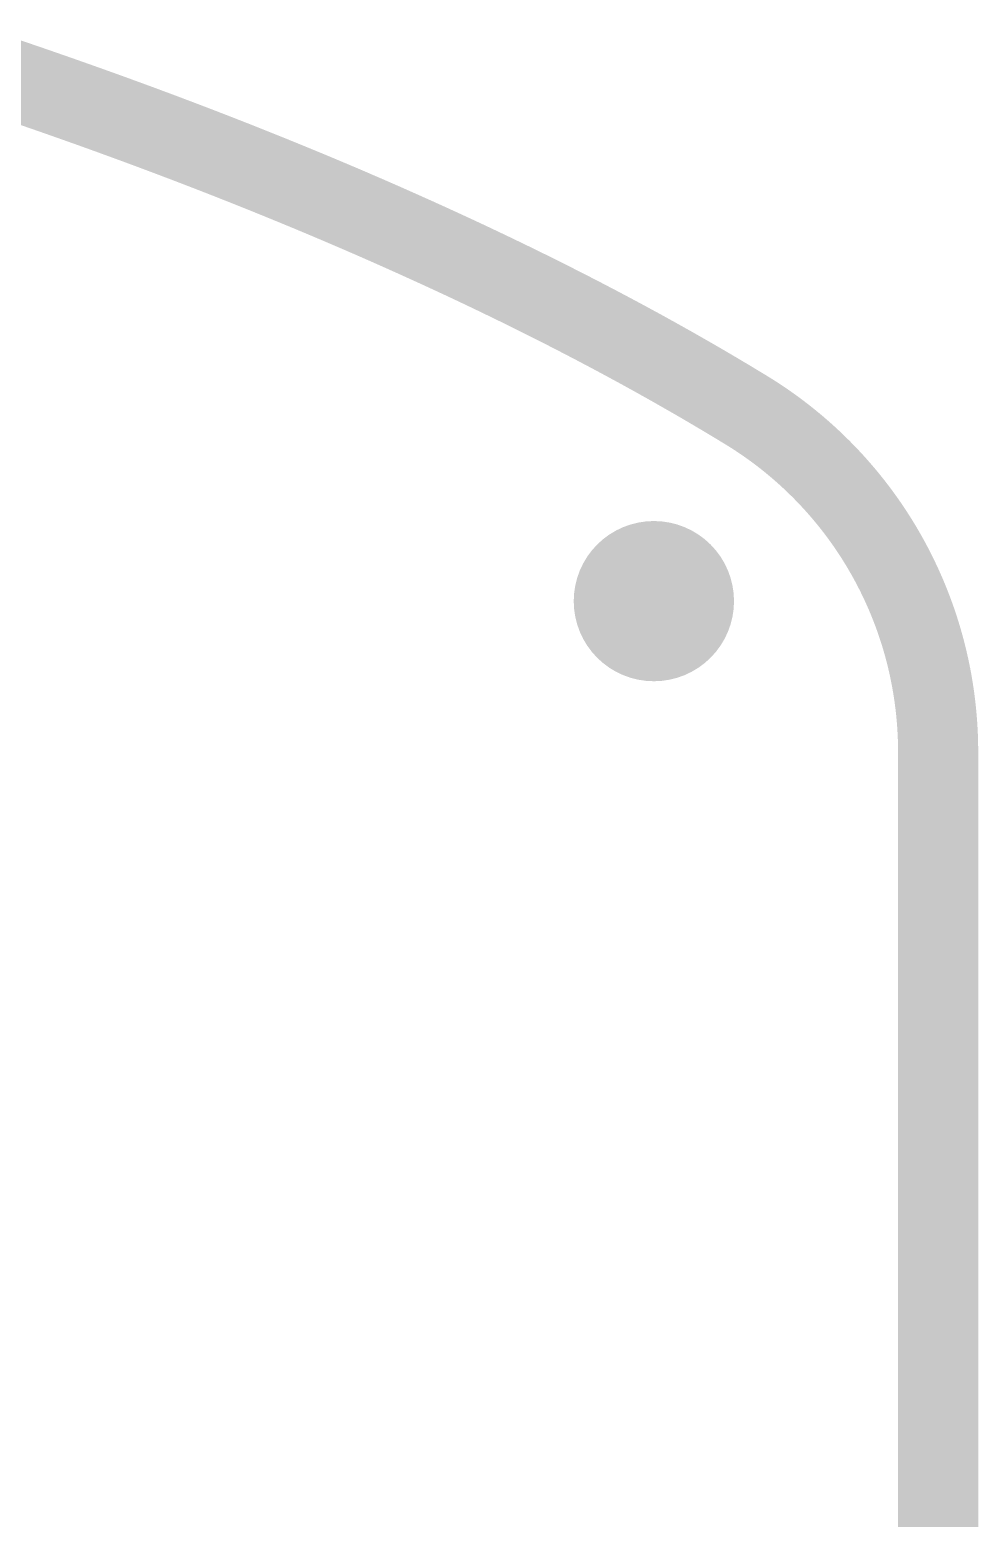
# Model space of a CAD drawing. Extents: x -0.1 to 60.3, y -0.2 to 22.2.
# Drawn here: x 55.59 to 60.32, y 12.12 to 19.55 of the extents above; entities that cross this region are included whole.
import ezdxf

# ---------------------------------------------------------------- set-up
doc = ezdxf.new("R2010")
doc.units = 0
doc.layers.add('18', color=82, linetype='CONTINUOUS')
doc.layers.add('20', color=7, linetype='CONTINUOUS')

# ---------------------------------------------------------------- blocks, each defined once
blk = doc.blocks.new('ROUNDV')
at = {"const_width": 0.5}
blk.add_lwpolyline([(0, -0.25, 1), (0, 0.25, 1), (0, -0.25)], format="xyb", dxfattribs=at)

msp = doc.modelspace()

# ---------------------------------------------------------------- linework, layer by layer
at = {"layer": '20', "const_width": 0.4}
for points in [[(55.3502, 19.3529), (55.4288, 19.3265)], [(55.4288, 19.3265), (55.5074, 19.2998)], [(55.5074, 19.2998), (55.5859, 19.2729)], [(55.5859, 19.2729), (55.6642, 19.2458)], [(55.6642, 19.2458), (55.7426, 19.2184)], [(55.7426, 19.2184), (55.8208, 19.1908)], [(55.8208, 19.1908), (55.8989, 19.163)], [(55.8989, 19.163), (55.977, 19.1349)], [(55.977, 19.1349), (56.0549, 19.1065)], [(56.0549, 19.1065), (56.1328, 19.0779)], [(56.1328, 19.0779), (56.2105, 19.049)], [(56.2105, 19.049), (56.2882, 19.0198)], [(56.2882, 19.0198), (56.3658, 18.9904)], [(56.3658, 18.9904), (56.4432, 18.9607)], [(56.4432, 18.9607), (56.5206, 18.9307)], [(56.5206, 18.9307), (56.5979, 18.9004)], [(56.5979, 18.9004), (56.675, 18.8698)], [(56.675, 18.8698), (56.7521, 18.839)], [(56.7521, 18.839), (56.829, 18.8078)], [(56.829, 18.8078), (56.9059, 18.7763)], [(56.9059, 18.7763), (56.9826, 18.7446)], [(56.9826, 18.7446), (57.0592, 18.7125)], [(57.0592, 18.7125), (57.1357, 18.6801)], [(57.1357, 18.6801), (57.2121, 18.6473)], [(57.2121, 18.6473), (57.2884, 18.6143)], [(57.2884, 18.6143), (57.3645, 18.5809)], [(57.3645, 18.5809), (57.4405, 18.5471)], [(57.4405, 18.5471), (57.5165, 18.513)], [(57.5165, 18.513), (57.5922, 18.4786)], [(57.5922, 18.4786), (57.6679, 18.4439)], [(57.6679, 18.4439), (57.7434, 18.4088)], [(57.7434, 18.4088), (57.8188, 18.3733)], [(57.8188, 18.3733), (57.8941, 18.3374)], [(57.8941, 18.3374), (57.9693, 18.3011)], [(57.9693, 18.3011), (58.0443, 18.2645)], [(58.0443, 18.2645), (58.1192, 18.2274)], [(58.1192, 18.2274), (58.1939, 18.1899)], [(58.1939, 18.1899), (58.2685, 18.152)], [(58.2685, 18.152), (58.3429, 18.1137)], [(58.3429, 18.1137), (58.4171, 18.0749)], [(58.4171, 18.0749), (58.4912, 18.0357)], [(58.4912, 18.0357), (58.5651, 17.996)], [(58.5651, 17.996), (58.6388, 17.9559)], [(58.6388, 17.9559), (58.7124, 17.9152)], [(58.7124, 17.9152), (58.7857, 17.8741)], [(58.7857, 17.8741), (58.8588, 17.8325)], [(58.8588, 17.8325), (58.9318, 17.7904)], [(58.9318, 17.7904), (59.0045, 17.7477)], [(59.0045, 17.7477), (59.0768, 17.7047)], [(59.0768, 17.7047), (59.1488, 17.6611)], [(59.1488, 17.6611), (59.1665, 17.6503)], [(59.1665, 17.6503), (59.1726, 17.6466)], [(59.1726, 17.6466), (59.1787, 17.6428)], [(59.1787, 17.6428), (59.1848, 17.6389)], [(59.1848, 17.6389), (59.1909, 17.6351)], [(59.1909, 17.6351), (59.197, 17.6312)], [(59.197, 17.6312), (59.203, 17.6273)], [(59.203, 17.6273), (59.2091, 17.6234)], [(59.2091, 17.6234), (59.2152, 17.6194)], [(59.2152, 17.6194), (59.2212, 17.6155)], [(59.2212, 17.6155), (59.2272, 17.6115)], [(59.2272, 17.6115), (59.2333, 17.6074)], [(59.2333, 17.6074), (59.2393, 17.6034)], [(59.2393, 17.6034), (59.2453, 17.5993)], [(59.2453, 17.5993), (59.2513, 17.5952)], [(59.2513, 17.5952), (59.2572, 17.5911)], [(59.2572, 17.5911), (59.2632, 17.5869)], [(59.2632, 17.5869), (59.2692, 17.5827)], [(59.2692, 17.5827), (59.2751, 17.5785)], [(59.2751, 17.5785), (59.2811, 17.5743)], [(59.2811, 17.5743), (59.287, 17.5701)], [(59.287, 17.5701), (59.2929, 17.5658)], [(59.2929, 17.5658), (59.2989, 17.5615)], [(59.2989, 17.5615), (59.3048, 17.5571)], [(59.3048, 17.5571), (59.3106, 17.5528)], [(59.3106, 17.5528), (59.3165, 17.5484)], [(59.3165, 17.5484), (59.3224, 17.544)], [(59.3224, 17.544), (59.3282, 17.5396)], [(59.3282, 17.5396), (59.3341, 17.5351)], [(59.3341, 17.5351), (59.3399, 17.5306)], [(59.3399, 17.5306), (59.3457, 17.5261)], [(59.3457, 17.5261), (59.3515, 17.5216)], [(59.3515, 17.5216), (59.3573, 17.5171)], [(59.3573, 17.5171), (59.3631, 17.5125)], [(59.3631, 17.5125), (59.3689, 17.5079)], [(59.3689, 17.5079), (59.3746, 17.5033)], [(59.3746, 17.5033), (59.3804, 17.4986)], [(59.3804, 17.4986), (59.3861, 17.4939)], [(59.3861, 17.4939), (59.3918, 17.4892)], [(59.3918, 17.4892), (59.3975, 17.4845)], [(59.3975, 17.4845), (59.4032, 17.4797)], [(59.4032, 17.4797), (59.4089, 17.475)], [(59.4089, 17.475), (59.4146, 17.4702)], [(59.4146, 17.4702), (59.4202, 17.4654)], [(59.4202, 17.4654), (59.4258, 17.4605)], [(59.4258, 17.4605), (59.4315, 17.4556)], [(59.4315, 17.4556), (59.4371, 17.4507)], [(59.4371, 17.4507), (59.4426, 17.4458)], [(59.4426, 17.4458), (59.4482, 17.4409)], [(59.4482, 17.4409), (59.4538, 17.4359)], [(59.4538, 17.4359), (59.4593, 17.4309)], [(59.4593, 17.4309), (59.4649, 17.4259)], [(59.4649, 17.4259), (59.4704, 17.4209)], [(59.4704, 17.4209), (59.4759, 17.4158)], [(59.4759, 17.4158), (59.4814, 17.4107)], [(59.4814, 17.4107), (59.4868, 17.4056)], [(59.4868, 17.4056), (59.4923, 17.4005)], [(59.4923, 17.4005), (59.4977, 17.3953)], [(59.4977, 17.3953), (59.5031, 17.3902)], [(59.5031, 17.3902), (59.5085, 17.385)], [(59.5085, 17.385), (59.5139, 17.3797)], [(59.5139, 17.3797), (59.5193, 17.3745)], [(59.5193, 17.3745), (59.5246, 17.3692)], [(59.5246, 17.3692), (59.53, 17.3639)], [(59.53, 17.3639), (59.5353, 17.3586)], [(59.5353, 17.3586), (59.5406, 17.3533)], [(59.5406, 17.3533), (59.5459, 17.3479)], [(59.5459, 17.3479), (59.5511, 17.3425)], [(59.5511, 17.3425), (59.5564, 17.3371)], [(59.5564, 17.3371), (59.5616, 17.3317)], [(59.5616, 17.3317), (59.5668, 17.3262)], [(59.5668, 17.3262), (59.572, 17.3208)], [(59.572, 17.3208), (59.5772, 17.3153)], [(59.5772, 17.3153), (59.5823, 17.3098)], [(59.5823, 17.3098), (59.5875, 17.3042)], [(59.5875, 17.3042), (59.5926, 17.2987)], [(59.5926, 17.2987), (59.5977, 17.2931)], [(59.5977, 17.2931), (59.6028, 17.2875)], [(59.6028, 17.2875), (59.6078, 17.2819)], [(59.6078, 17.2819), (59.6129, 17.2762)], [(59.6129, 17.2762), (59.6179, 17.2705)], [(59.6179, 17.2705), (59.6229, 17.2648)], [(59.6229, 17.2648), (59.6279, 17.2591)], [(59.6279, 17.2591), (59.6329, 17.2534)], [(59.6329, 17.2534), (59.6378, 17.2477)], [(59.6378, 17.2477), (59.6427, 17.2419)], [(59.6427, 17.2419), (59.6476, 17.2361)], [(59.6476, 17.2361), (59.6525, 17.2303)], [(59.6525, 17.2303), (59.6574, 17.2244)], [(59.6574, 17.2244), (59.6622, 17.2186)], [(59.6622, 17.2186), (59.6671, 17.2127)], [(59.6671, 17.2127), (59.6719, 17.2068)], [(59.6719, 17.2068), (59.6766, 17.2009)], [(59.6766, 17.2009), (59.6814, 17.195)], [(59.6814, 17.195), (59.6861, 17.189)], [(59.6861, 17.189), (59.6909, 17.183)], [(59.6909, 17.183), (59.6956, 17.177)], [(59.6956, 17.177), (59.7002, 17.171)], [(59.7002, 17.171), (59.7049, 17.165)], [(59.7049, 17.165), (59.7095, 17.1589)], [(59.7095, 17.1589), (59.7141, 17.1528)], [(59.7141, 17.1528), (59.7187, 17.1467)], [(59.7187, 17.1467), (59.7233, 17.1406)], [(59.7233, 17.1406), (59.7278, 17.1345)], [(59.7278, 17.1345), (59.7323, 17.1284)], [(59.7323, 17.1284), (59.7368, 17.1222)], [(59.7368, 17.1222), (59.7413, 17.116)], [(59.7413, 17.116), (59.7458, 17.1098)], [(59.7458, 17.1098), (59.7502, 17.1036)], [(59.7502, 17.1036), (59.7546, 17.0973)], [(59.7546, 17.0973), (59.759, 17.0911)], [(59.759, 17.0911), (59.7634, 17.0848)], [(59.7634, 17.0848), (59.7677, 17.0785)], [(59.7677, 17.0785), (59.772, 17.0722)], [(59.772, 17.0722), (59.7763, 17.0658)], [(59.7763, 17.0658), (59.7806, 17.0595)], [(59.7806, 17.0595), (59.7848, 17.0531)], [(59.7848, 17.0531), (59.789, 17.0467)], [(59.789, 17.0467), (59.7932, 17.0404)], [(59.7932, 17.0404), (59.7974, 17.0339)], [(59.7974, 17.0339), (59.8015, 17.0275)], [(59.8015, 17.0275), (59.8057, 17.0211)], [(59.8057, 17.0211), (59.8098, 17.0146)], [(59.8098, 17.0146), (59.8138, 17.0081)], [(59.8138, 17.0081), (59.8179, 17.0016)], [(59.8179, 17.0016), (59.8219, 16.9951)], [(59.8219, 16.9951), (59.8259, 16.9886)], [(59.8259, 16.9886), (59.8299, 16.982)], [(59.8299, 16.982), (59.8339, 16.9755)], [(59.8339, 16.9755), (59.8378, 16.9689)], [(59.8378, 16.9689), (59.8417, 16.9623)], [(59.8417, 16.9623), (59.8456, 16.9557)], [(59.8456, 16.9557), (59.8494, 16.949)], [(59.8494, 16.949), (59.8532, 16.9424)], [(59.8532, 16.9424), (59.857, 16.9358)], [(59.857, 16.9358), (59.8608, 16.9291)], [(59.8608, 16.9291), (59.8646, 16.9224)], [(59.8646, 16.9224), (59.8683, 16.9157)], [(59.8683, 16.9157), (59.872, 16.909)], [(59.872, 16.909), (59.8757, 16.9023)], [(59.8757, 16.9023), (59.8793, 16.8956)], [(59.8793, 16.8956), (59.8829, 16.8888)], [(59.8829, 16.8888), (59.8865, 16.882)], [(59.8865, 16.882), (59.8901, 16.8753)], [(59.8901, 16.8753), (59.8936, 16.8685)], [(59.8936, 16.8685), (59.8972, 16.8617)], [(59.8972, 16.8617), (59.9006, 16.8548)], [(59.9006, 16.8548), (59.9041, 16.848)], [(59.9041, 16.848), (59.9075, 16.8412)], [(59.9075, 16.8412), (59.911, 16.8343)], [(59.911, 16.8343), (59.9143, 16.8274)], [(59.9143, 16.8274), (59.9177, 16.8206)], [(59.9177, 16.8206), (59.921, 16.8137)], [(59.921, 16.8137), (59.9243, 16.8068)], [(59.9243, 16.8068), (59.9309, 16.7929)], [(59.9309, 16.7929), (59.9341, 16.786)], [(59.9341, 16.786), (59.9373, 16.779)], [(59.9373, 16.779), (59.9405, 16.7721)], [(59.9405, 16.7721), (59.9436, 16.7651)], [(59.9436, 16.7651), (59.9467, 16.7581)], [(59.9467, 16.7581), (59.9498, 16.7511)], [(59.9498, 16.7511), (59.9529, 16.7441)], [(59.9529, 16.7441), (59.9559, 16.7371)], [(59.9559, 16.7371), (59.9589, 16.7301)], [(59.9589, 16.7301), (59.9619, 16.7231)], [(59.9619, 16.7231), (59.9648, 16.716)], [(59.9648, 16.716), (59.9677, 16.709)], [(59.9677, 16.709), (59.9706, 16.7019)], [(59.9706, 16.7019), (59.9735, 16.6948)], [(59.9735, 16.6948), (59.9764, 16.6877)], [(59.9764, 16.6877), (59.9792, 16.6806)], [(59.9792, 16.6806), (59.9819, 16.6736)], [(59.9819, 16.6736), (59.9847, 16.6664)], [(59.9847, 16.6664), (59.9874, 16.6593)], [(59.9874, 16.6593), (59.9928, 16.6451)], [(59.9928, 16.6451), (59.9955, 16.6379)], [(59.9955, 16.6379), (59.9981, 16.6308)], [(59.9981, 16.6308), (60.0007, 16.6236)], [(60.0007, 16.6236), (60.0032, 16.6165)], [(60.0032, 16.6165), (60.0058, 16.6093)], [(60.0058, 16.6093), (60.0083, 16.6021)], [(60.0083, 16.6021), (60.0107, 16.5949)], [(60.0107, 16.5949), (60.0132, 16.5877)], [(60.0132, 16.5877), (60.018, 16.5733)], [(60.018, 16.5733), (60.0204, 16.5661)], [(60.0204, 16.5661), (60.0227, 16.5589)], [(60.0227, 16.5589), (60.025, 16.5517)], [(60.025, 16.5517), (60.0273, 16.5444)], [(60.0273, 16.5444), (60.0295, 16.5372)], [(60.0295, 16.5372), (60.0318, 16.53)], [(60.0318, 16.53), (60.0339, 16.5227)], [(60.0339, 16.5227), (60.0361, 16.5155)], [(60.0361, 16.5155), (60.0383, 16.5082)], [(60.0383, 16.5082), (60.0404, 16.5009)], [(60.0404, 16.5009), (60.0424, 16.4937)], [(60.0424, 16.4937), (60.0445, 16.4864)], [(60.0445, 16.4864), (60.0465, 16.4791)], [(60.0465, 16.4791), (60.0505, 16.4646)], [(60.0505, 16.4646), (60.0524, 16.4573)], [(60.0524, 16.4573), (60.0543, 16.45)], [(60.0543, 16.45), (60.0581, 16.4354)], [(60.0581, 16.4354), (60.0617, 16.4208)], [(60.0617, 16.4208), (60.0635, 16.4135)], [(60.0635, 16.4135), (60.0652, 16.4062)], [(60.0652, 16.4062), (60.0669, 16.3988)], [(60.0669, 16.3988), (60.0686, 16.3915)], [(60.0686, 16.3915), (60.0702, 16.3842)], [(60.0702, 16.3842), (60.0719, 16.3769)], [(60.0719, 16.3769), (60.0735, 16.3696)], [(60.0735, 16.3696), (60.075, 16.3622)], [(60.075, 16.3622), (60.0766, 16.3549)], [(60.0766, 16.3549), (60.0796, 16.3403)], [(60.0796, 16.3403), (60.081, 16.3329)], [(60.081, 16.3329), (60.0825, 16.3256)], [(60.0825, 16.3256), (60.0839, 16.3183)], [(60.0839, 16.3183), (60.0852, 16.3109)], [(60.0852, 16.3109), (60.0866, 16.3036)], [(60.0866, 16.3036), (60.0879, 16.2963)], [(60.0879, 16.2963), (60.0892, 16.2889)], [(60.0892, 16.2889), (60.0904, 16.2816)], [(60.0904, 16.2816), (60.0917, 16.2743)], [(60.0917, 16.2743), (60.0929, 16.2669)], [(60.0929, 16.2669), (60.094, 16.2596)], [(60.094, 16.2596), (60.0952, 16.2523)], [(60.0952, 16.2523), (60.0963, 16.2449)], [(60.0963, 16.2449), (60.0974, 16.2376)], [(60.0974, 16.2376), (60.0985, 16.2303)], [(60.0985, 16.2303), (60.0995, 16.223)], [(60.0995, 16.223), (60.1005, 16.2156)], [(60.1005, 16.2156), (60.1015, 16.2083)], [(60.1015, 16.2083), (60.1024, 16.201)], [(60.1024, 16.201), (60.1034, 16.1937)], [(60.1034, 16.1937), (60.1043, 16.1863)], [(60.1043, 16.1863), (60.1051, 16.179)], [(60.1051, 16.179), (60.106, 16.1717)], [(60.106, 16.1717), (60.1076, 16.1571)], [(60.1076, 16.1571), (60.1083, 16.1498)], [(60.1083, 16.1498), (60.1091, 16.1425)], [(60.1091, 16.1425), (60.1098, 16.1352)], [(60.1098, 16.1352), (60.1104, 16.1279)], [(60.1104, 16.1279), (60.1111, 16.1206)], [(60.1111, 16.1206), (60.1117, 16.1133)], [(60.1117, 16.1133), (60.1123, 16.106)], [(60.1123, 16.106), (60.1129, 16.0987)], [(60.1129, 16.0987), (60.1134, 16.0914)], [(60.1134, 16.0914), (60.1139, 16.0841)], [(60.1139, 16.0841), (60.1144, 16.0769)], [(60.1144, 16.0769), (60.1149, 16.0696)], [(60.1149, 16.0696), (60.1153, 16.0623)], [(60.1153, 16.0623), (60.1157, 16.0551)], [(60.1157, 16.0551), (60.1161, 16.0478)], [(60.1161, 16.0478), (60.1165, 16.0406)], [(60.1165, 16.0406), (60.1168, 16.0333)], [(60.1168, 16.0333), (60.1171, 16.0261)], [(60.1171, 16.0261), (60.1174, 16.0188)], [(60.1174, 16.0188), (60.1176, 16.0116)], [(60.1176, 16.0116), (60.1178, 16.0044)], [(60.1178, 16.0044), (60.118, 15.9972)], [(60.118, 15.9972), (60.1182, 15.99)], [(60.1182, 15.99), (60.1183, 15.9828)], [(60.1183, 15.9828), (60.1185, 15.9756)], [(60.1185, 15.9756), (60.1185, 15.9684)], [(60.1185, 15.9684), (60.1186, 15.9612)], [(60.1186, 15.9612), (60.1186, 15.954)], [(60.1186, 15.954), (60.1187, 15.9468)], [(60.1187, 15.9468), (60.1187, 6.0453)]]:
    msp.add_lwpolyline(points, dxfattribs=at)
at = {"layer": '20', "const_width": 0.2}
for points in [[(55.3969, 19.2317, 1), (55.4607, 19.4212)], [(55.5398, 19.3944, 1), (55.475, 19.2052)], [(55.4753, 19.2051, 1), (55.5395, 19.3945)], [(55.6186, 19.3674, 1), (55.5532, 19.1784)], [(55.5535, 19.1783, 1), (55.6183, 19.3675)], [(55.6971, 19.3402, 1), (55.6313, 19.1514)], [(55.6315, 19.1513, 1), (55.6969, 19.3403)], [(55.7759, 19.3127, 1), (55.7093, 19.1241)], [(55.7097, 19.124, 1), (55.7755, 19.3128)], [(55.8544, 19.285, 1), (55.7872, 19.0966)], [(55.7875, 19.0965, 1), (55.8541, 19.2851)], [(55.9328, 19.257, 1), (55.865, 19.0689)], [(55.8653, 19.0688, 1), (55.9325, 19.2571)], [(56.0112, 19.2288, 1), (55.9428, 19.0409)], [(55.9431, 19.0408, 1), (56.0109, 19.2289)], [(56.0894, 19.2004, 1), (56.0204, 19.0126)], [(56.0207, 19.0125, 1), (56.0891, 19.2005)], [(56.1676, 19.1716, 1), (56.098, 18.9841)], [(56.0983, 18.984, 1), (56.1673, 19.1717)], [(56.2456, 19.1426, 1), (56.1754, 18.9554)], [(56.1757, 18.9552, 1), (56.2453, 19.1427)], [(56.3237, 19.1133, 1), (56.2527, 18.9263)], [(56.2531, 18.9262, 1), (56.3233, 19.1134)], [(56.4016, 19.0837, 1), (56.33, 18.897)], [(56.3303, 18.8969, 1), (56.4013, 19.0839)], [(56.4793, 19.0539, 1), (56.4071, 18.8674)], [(56.4074, 18.8673, 1), (56.479, 19.054)], [(56.5571, 19.0238, 1), (56.4841, 18.8376)], [(56.4845, 18.8374, 1), (56.5567, 19.0239)], [(56.6348, 18.9934, 1), (56.561, 18.8074)], [(56.5614, 18.8073, 1), (56.6344, 18.9935)], [(56.7122, 18.9627, 1), (56.6378, 18.777)], [(56.6381, 18.7769, 1), (56.7119, 18.9628)], [(56.7897, 18.9317, 1), (56.7145, 18.7463)], [(56.7149, 18.7461, 1), (56.7893, 18.9318)], [(56.8669, 18.9004, 1), (56.7911, 18.7153)], [(56.7914, 18.7151, 1), (56.8666, 18.9005)], [(56.9442, 18.8687, 1), (56.8676, 18.684)], [(56.868, 18.6838, 1), (56.9438, 18.8689)], [(57.0212, 18.8368, 1), (56.944, 18.6523)], [(56.9443, 18.6522, 1), (57.0209, 18.8369)], [(57.0982, 18.8045, 1), (57.0202, 18.6204)], [(57.0206, 18.6202, 1), (57.0978, 18.8047)], [(57.1751, 18.772, 1), (57.0963, 18.5881)], [(57.0967, 18.588, 1), (57.1747, 18.7721)], [(57.2519, 18.7391, 1), (57.1723, 18.5556)], [(57.1727, 18.5554, 1), (57.2515, 18.7392)], [(57.3286, 18.7058, 1), (57.2482, 18.5227)], [(57.2486, 18.5225, 1), (57.3282, 18.706)], [(57.4051, 18.6723, 1), (57.3239, 18.4895)], [(57.3243, 18.4893, 1), (57.4047, 18.6724)], [(57.4814, 18.6384, 1), (57.3996, 18.4559)], [(57.3999, 18.4557, 1), (57.4811, 18.6385)], [(57.5579, 18.6041, 1), (57.4751, 18.422)], [(57.4756, 18.4218, 1), (57.5574, 18.6043)], [(57.6339, 18.5695, 1), (57.5505, 18.3878)], [(57.5508, 18.3876, 1), (57.6336, 18.5697)], [(57.7101, 18.5345, 1), (57.6257, 18.3532)], [(57.6262, 18.353, 1), (57.7096, 18.5347)], [(57.786, 18.4992, 1), (57.7008, 18.3183)], [(57.7012, 18.3181, 1), (57.7856, 18.4994)], [(57.8618, 18.4635, 1), (57.7758, 18.283)], [(57.7762, 18.2828, 1), (57.8614, 18.4638)], [(57.9375, 18.4275, 1), (57.8507, 18.2473)], [(57.8511, 18.2471, 1), (57.9371, 18.4277)], [(58.0132, 18.391, 1), (57.9254, 18.2113)], [(57.9259, 18.2111, 1), (58.0127, 18.3912)], [(58.0886, 18.3541, 1), (58, 18.1749)], [(58.0004, 18.1746, 1), (58.0882, 18.3543)], [(58.164, 18.3168, 1), (58.0744, 18.1381)], [(58.0749, 18.1378, 1), (58.1635, 18.3171)], [(58.2392, 18.2791, 1), (58.1486, 18.1008)], [(58.1491, 18.1006, 1), (58.2387, 18.2793)], [(58.3143, 18.2409, 1), (58.2227, 18.0632)], [(58.2232, 18.0629, 1), (58.3138, 18.2412)], [(58.3892, 18.2023, 1), (58.2966, 18.0251)], [(58.2971, 18.0248, 1), (58.3887, 18.2026)], [(58.4639, 18.1633, 1), (58.3703, 17.9866)], [(58.3708, 17.9863, 1), (58.4634, 18.1636)], [(58.5385, 18.1238, 1), (58.4439, 17.9476)], [(58.4444, 17.9473, 1), (58.538, 18.1241)], [(58.6129, 18.0838, 1), (58.5173, 17.9082)], [(58.5178, 17.9079, 1), (58.6124, 18.0841)], [(58.6871, 18.0434, 1), (58.5905, 17.8683)], [(58.591, 17.8681, 1), (58.6866, 18.0437)], [(58.7613, 18.0024, 1), (58.6635, 17.828)], [(58.6641, 17.8277, 1), (58.7607, 18.0028)], [(58.8352, 17.961, 1), (58.7362, 17.7872)], [(58.7368, 17.7869, 1), (58.8346, 17.9613)], [(58.9088, 17.9191, 1), (58.8088, 17.7459)], [(58.8093, 17.7456, 1), (58.9083, 17.9194)], [(58.9824, 17.8766, 1), (58.8812, 17.7041)], [(58.8818, 17.7037, 1), (58.9818, 17.877)], [(59.0557, 17.8336, 1), (58.9533, 17.6618)], [(58.9539, 17.6615, 1), (59.0551, 17.834)], [(59.1285, 17.7902, 1), (59.0251, 17.6191)], [(59.0256, 17.6188, 1), (59.128, 17.7906)], [(59.2009, 17.7465, 1), (59.0967, 17.5757)], [(59.2192, 17.7353, 1), (59.1138, 17.5653)], [(59.2255, 17.7314, 1), (59.1197, 17.5617)], [(59.2318, 17.7275, 1), (59.1256, 17.558)], [(59.2382, 17.7235, 1), (59.1314, 17.5544)], [(59.0971, 17.5756, 1), (59.2005, 17.7467)], [(59.2445, 17.7195, 1), (59.1373, 17.5507)], [(59.2515, 17.7151, 1), (59.1425, 17.5474)], [(59.2571, 17.7114, 1), (59.1489, 17.5432)], [(59.2635, 17.7073, 1), (59.1547, 17.5395)], [(59.1144, 17.565, 1), (59.2186, 17.7357)], [(59.2705, 17.7028, 1), (59.1599, 17.5361)], [(59.1199, 17.5616, 1), (59.2253, 17.7316)], [(59.2767, 17.6987, 1), (59.1657, 17.5323)], [(59.1258, 17.5579, 1), (59.2316, 17.7276)], [(59.2823, 17.6949, 1), (59.1721, 17.528)], [(59.1317, 17.5542, 1), (59.2379, 17.7237)], [(59.2892, 17.6903, 1), (59.1774, 17.5245)], [(59.1375, 17.5505, 1), (59.2443, 17.7197)], [(59.2955, 17.6861, 1), (59.1831, 17.5207)], [(59.1434, 17.5468, 1), (59.2506, 17.7156)], [(59.3017, 17.6819, 1), (59.1889, 17.5167)], [(59.1485, 17.5435, 1), (59.2575, 17.7112)], [(59.3087, 17.6771, 1), (59.1939, 17.5133)], [(59.155, 17.5393, 1), (59.2632, 17.7075)], [(59.3141, 17.6733, 1), (59.2003, 17.5088)], [(59.1608, 17.5355, 1), (59.2696, 17.7034)], [(59.3203, 17.669, 1), (59.2061, 17.5049)], [(59.1659, 17.5321, 1), (59.2765, 17.6988)], [(59.3272, 17.6642, 1), (59.2112, 17.5013)], [(59.1717, 17.5283, 1), (59.2827, 17.6947)], [(59.3327, 17.6603, 1), (59.2175, 17.4968)], [(59.1782, 17.524, 1), (59.2884, 17.6909)], [(59.3396, 17.6554, 1), (59.2226, 17.4932)], [(59.1834, 17.5205, 1), (59.2952, 17.6863)], [(59.3457, 17.651, 1), (59.2283, 17.4891)], [(59.1891, 17.5166, 1), (59.3015, 17.682)], [(59.3512, 17.6471, 1), (59.2346, 17.4845)], [(59.1949, 17.5126, 1), (59.3077, 17.6778)], [(59.1998, 17.5092, 1), (59.3146, 17.673)], [(59.2063, 17.5047, 1), (59.3201, 17.6692)], [(59.2121, 17.5007, 1), (59.3263, 17.6648)], [(59.358, 17.6421, 1), (59.2398, 17.4808)], [(59.3648, 17.6371, 1), (59.2448, 17.4771)], [(59.3702, 17.6331, 1), (59.251, 17.4725)], [(59.3764, 17.6285, 1), (59.2566, 17.4683)], [(59.2171, 17.4971, 1), (59.3331, 17.66)], [(59.3831, 17.6235, 1), (59.2617, 17.4645)], [(59.2235, 17.4926, 1), (59.3387, 17.656)], [(59.3884, 17.6194, 1), (59.268, 17.4597)], [(59.2285, 17.489, 1), (59.3455, 17.6511)], [(59.3952, 17.6143, 1), (59.273, 17.456)], [(59.2342, 17.4848, 1), (59.3516, 17.6467)], [(59.4012, 17.6096, 1), (59.2786, 17.4516)], [(59.2406, 17.4802, 1), (59.3572, 17.6428)], [(59.2457, 17.4765, 1), (59.3639, 17.6378)], [(59.4073, 17.6049, 1), (59.2841, 17.4473)], [(59.2506, 17.4728, 1), (59.3706, 17.6328)], [(59.4133, 17.6002, 1), (59.2897, 17.443)], [(59.2569, 17.4681, 1), (59.3761, 17.6287)], [(59.4192, 17.5956, 1), (59.2954, 17.4385)], [(59.2625, 17.4639, 1), (59.3823, 17.6241)], [(59.4253, 17.5907, 1), (59.3009, 17.4342)], [(59.2675, 17.4601, 1), (59.3889, 17.619)], [(59.4319, 17.5856, 1), (59.3059, 17.4302)], [(59.2739, 17.4553, 1), (59.3943, 17.615)], [(59.4372, 17.5813, 1), (59.312, 17.4252)], [(59.2788, 17.4515, 1), (59.401, 17.6098)], [(59.4439, 17.5759, 1), (59.3169, 17.4213)], [(59.2844, 17.4471, 1), (59.407, 17.6051)], [(59.4497, 17.5711, 1), (59.3225, 17.4168)], [(59.2899, 17.4428, 1), (59.4131, 17.6004)], [(59.4556, 17.5662, 1), (59.328, 17.4123)], [(59.2955, 17.4384, 1), (59.4191, 17.5957)], [(59.3012, 17.4339, 1), (59.425, 17.591)], [(59.4615, 17.5613, 1), (59.3335, 17.4077)], [(59.4674, 17.5564, 1), (59.339, 17.4031)], [(59.3067, 17.4296, 1), (59.4311, 17.5861)], [(59.4733, 17.5515, 1), (59.3445, 17.3985)], [(59.3116, 17.4256, 1), (59.4376, 17.5809)], [(59.4798, 17.546, 1), (59.3494, 17.3944)], [(59.3178, 17.4206, 1), (59.443, 17.5766)], [(59.4856, 17.541, 1), (59.3548, 17.3897)], [(59.3226, 17.4166, 1), (59.4496, 17.5712)], [(59.4907, 17.5365, 1), (59.3609, 17.3845)], [(59.3282, 17.4121, 1), (59.4554, 17.5664)], [(59.4974, 17.5309, 1), (59.3656, 17.3804)], [(59.3337, 17.4075, 1), (59.4613, 17.5615)], [(59.5038, 17.5253, 1), (59.3704, 17.3762)], [(59.3392, 17.4029, 1), (59.4672, 17.5566)], [(59.5087, 17.5208, 1), (59.3765, 17.3708)], [(59.3447, 17.3983, 1), (59.4731, 17.5516)], [(59.5145, 17.5157, 1), (59.3819, 17.366)], [(59.3502, 17.3937, 1), (59.479, 17.5467)], [(59.521, 17.51, 1), (59.3866, 17.3618)], [(59.355, 17.3895, 1), (59.4854, 17.5412)], [(59.5261, 17.5054, 1), (59.3925, 17.3565)], [(59.3604, 17.3849, 1), (59.4912, 17.5362)], [(59.5324, 17.4997, 1), (59.3974, 17.3521)], [(59.3666, 17.3796, 1), (59.4964, 17.5317)], [(59.5382, 17.4944, 1), (59.4026, 17.3474)], [(59.3712, 17.3755, 1), (59.503, 17.526)], [(59.3759, 17.3713, 1), (59.5093, 17.5203)], [(59.5437, 17.4893, 1), (59.4081, 17.3423)], [(59.3821, 17.3659, 1), (59.5143, 17.5159)], [(59.5502, 17.4833, 1), (59.4126, 17.3381)], [(59.555, 17.4788, 1), (59.4186, 17.3325)], [(59.3875, 17.3611, 1), (59.5201, 17.5108)], [(59.3921, 17.3569, 1), (59.5265, 17.505)], [(59.5613, 17.4729, 1), (59.4233, 17.3281)], [(59.5669, 17.4675, 1), (59.4285, 17.3232)], [(59.3981, 17.3515, 1), (59.5317, 17.5004)], [(59.4029, 17.3471, 1), (59.5379, 17.4947)], [(59.5725, 17.4622, 1), (59.4337, 17.3181)], [(59.4081, 17.3423, 1), (59.5437, 17.4893)], [(59.578, 17.4569, 1), (59.439, 17.3131)], [(59.4136, 17.3373, 1), (59.5492, 17.4842)], [(59.5836, 17.4514, 1), (59.4442, 17.308)], [(59.418, 17.333, 1), (59.5556, 17.4782)], [(59.5898, 17.4454, 1), (59.4488, 17.3036)], [(59.4241, 17.3274, 1), (59.5605, 17.4736)], [(59.5946, 17.4407, 1), (59.4546, 17.2978)], [(59.4287, 17.323, 1), (59.5667, 17.4677)], [(59.6009, 17.4345, 1), (59.4591, 17.2934)], [(59.4339, 17.318, 1), (59.5723, 17.4623)], [(59.6063, 17.429, 1), (59.4643, 17.2882)], [(59.4391, 17.3129, 1), (59.5779, 17.457)], [(59.6117, 17.4236, 1), (59.4695, 17.283)], [(59.4444, 17.3078, 1), (59.5834, 17.4516)], [(59.6178, 17.4174, 1), (59.474, 17.2784)], [(59.4496, 17.3028, 1), (59.589, 17.4462)], [(59.6225, 17.4125, 1), (59.4797, 17.2726)], [(59.4541, 17.2983, 1), (59.5951, 17.4401)], [(59.6286, 17.4064, 1), (59.4842, 17.2679)], [(59.46, 17.2925, 1), (59.6, 17.4354)], [(59.634, 17.4007, 1), (59.4892, 17.2627)], [(59.4644, 17.288, 1), (59.6062, 17.4292)], [(59.6393, 17.3951, 1), (59.4943, 17.2574)], [(59.4696, 17.2828, 1), (59.6116, 17.4237)], [(59.6446, 17.3896, 1), (59.4994, 17.252)], [(59.4748, 17.2776, 1), (59.617, 17.4182)], [(59.6507, 17.3831, 1), (59.5037, 17.2474)], [(59.4792, 17.273, 1), (59.623, 17.412)], [(59.6552, 17.3782, 1), (59.5094, 17.2413)], [(59.485, 17.2672, 1), (59.6278, 17.4071)], [(59.6612, 17.3718, 1), (59.5138, 17.2366)], [(59.4894, 17.2625, 1), (59.6338, 17.4009)], [(59.6664, 17.3661, 1), (59.5188, 17.2312)], [(59.4944, 17.2573, 1), (59.6392, 17.3952)], [(59.6716, 17.3604, 1), (59.5238, 17.2257)], [(59.4995, 17.2519, 1), (59.6445, 17.3897)], [(59.6776, 17.3539, 1), (59.528, 17.2211)], [(59.5046, 17.2465, 1), (59.6498, 17.3841)], [(59.682, 17.3489, 1), (59.5336, 17.2148)], [(59.5088, 17.2419, 1), (59.6558, 17.3776)], [(59.6879, 17.3423, 1), (59.5379, 17.2101)], [(59.5146, 17.2358, 1), (59.6604, 17.3727)], [(59.693, 17.3365, 1), (59.5428, 17.2045)], [(59.5189, 17.2311, 1), (59.6663, 17.3663)], [(59.6981, 17.3307, 1), (59.5477, 17.199)], [(59.5239, 17.2256, 1), (59.6715, 17.3606)], [(59.7033, 17.3249, 1), (59.5525, 17.1934)], [(59.5289, 17.2201, 1), (59.6767, 17.3548)], [(59.709, 17.3183, 1), (59.5568, 17.1885)], [(59.533, 17.2155, 1), (59.6826, 17.3482)], [(59.714, 17.3124, 1), (59.5616, 17.1829)], [(59.5387, 17.2092, 1), (59.6871, 17.3432)], [(59.7191, 17.3064, 1), (59.5663, 17.1773)], [(59.5429, 17.2044, 1), (59.6929, 17.3367)], [(59.7241, 17.3005, 1), (59.5711, 17.1716)], [(59.5478, 17.1988, 1), (59.698, 17.3308)], [(59.7291, 17.2946, 1), (59.5759, 17.166)], [(59.5527, 17.1932, 1), (59.7031, 17.325)], [(59.7348, 17.2878, 1), (59.58, 17.1611)], [(59.5575, 17.1877, 1), (59.7083, 17.3191)], [(59.5617, 17.1828, 1), (59.7139, 17.3125)], [(59.739, 17.2827, 1), (59.5854, 17.1545)], [(59.5665, 17.1771, 1), (59.7189, 17.3066)], [(59.7447, 17.2758, 1), (59.5895, 17.1496)], [(59.5712, 17.1715, 1), (59.724, 17.3006)], [(59.7502, 17.269, 1), (59.5936, 17.1446)], [(59.576, 17.1658, 1), (59.729, 17.2947)], [(59.7543, 17.2638, 1), (59.5989, 17.138)], [(59.7599, 17.2569, 1), (59.6029, 17.133)], [(59.5808, 17.1601, 1), (59.734, 17.2887)], [(59.5848, 17.1552, 1), (59.7396, 17.2819)], [(59.7641, 17.2516, 1), (59.6081, 17.1264)], [(59.5903, 17.1486, 1), (59.7439, 17.2768)], [(59.7696, 17.2447, 1), (59.6122, 17.1213)], [(59.5943, 17.1437, 1), (59.7495, 17.2699)], [(59.775, 17.2378, 1), (59.6162, 17.1162)], [(59.5983, 17.1387, 1), (59.7549, 17.2631)], [(59.7791, 17.2324, 1), (59.6213, 17.1096)], [(59.6037, 17.132, 1), (59.7591, 17.2579)], [(59.7845, 17.2255, 1), (59.6253, 17.1044)], [(59.6076, 17.1271, 1), (59.7646, 17.2509)], [(59.7892, 17.2193, 1), (59.6298, 17.0986)], [(59.6129, 17.1204, 1), (59.7689, 17.2456)], [(59.7939, 17.2131, 1), (59.6343, 17.0926)], [(59.6169, 17.1153, 1), (59.7743, 17.2387)], [(59.7986, 17.2069, 1), (59.6388, 17.0866)], [(59.6208, 17.1102, 1), (59.7796, 17.2318)], [(59.8039, 17.1998, 1), (59.6427, 17.0815)], [(59.626, 17.1036, 1), (59.7838, 17.2264)], [(59.8085, 17.1936, 1), (59.6471, 17.0754)], [(59.6299, 17.0984, 1), (59.7891, 17.2194)], [(59.8131, 17.1873, 1), (59.6515, 17.0694)], [(59.8177, 17.181, 1), (59.6559, 17.0634)], [(59.6344, 17.0925, 1), (59.7938, 17.2132)], [(59.6389, 17.0865, 1), (59.7985, 17.207)], [(59.8222, 17.1747, 1), (59.6604, 17.0573)], [(59.6434, 17.0805, 1), (59.8032, 17.2008)], [(59.8275, 17.1675, 1), (59.6641, 17.0521)], [(59.6472, 17.0753, 1), (59.8084, 17.1937)], [(59.8319, 17.1612, 1), (59.6685, 17.0459)], [(59.6516, 17.0693, 1), (59.813, 17.1874)], [(59.8364, 17.1548, 1), (59.6728, 17.0398)], [(59.656, 17.0632, 1), (59.8176, 17.1811)], [(59.8409, 17.1485, 1), (59.6771, 17.0337)], [(59.6604, 17.0572, 1), (59.8222, 17.1748)], [(59.846, 17.1412, 1), (59.6808, 17.0283)], [(59.6649, 17.0511, 1), (59.8267, 17.1685)], [(59.8504, 17.1347, 1), (59.685, 17.0222)], [(59.6685, 17.0459, 1), (59.8319, 17.1612)], [(59.8547, 17.1284, 1), (59.6893, 17.016)], [(59.6729, 17.0397, 1), (59.8363, 17.1549)], [(59.8591, 17.122, 1), (59.6935, 17.0097)], [(59.6772, 17.0336, 1), (59.8408, 17.1486)], [(59.8641, 17.1146, 1), (59.6971, 17.0044)], [(59.8683, 17.1081, 1), (59.7013, 16.9982)], [(59.8726, 17.1016, 1), (59.7054, 16.9919)], [(59.6815, 17.0274, 1), (59.8453, 17.1422)], [(59.6851, 17.0221, 1), (59.8503, 17.1349)], [(59.6893, 17.0159, 1), (59.8547, 17.1284)], [(59.8769, 17.0951, 1), (59.7095, 16.9856)], [(59.6936, 17.0096, 1), (59.859, 17.122)], [(59.8817, 17.0877, 1), (59.7131, 16.9802)], [(59.6978, 17.0034, 1), (59.8634, 17.1156)], [(59.7013, 16.9981, 1), (59.8683, 17.1082)], [(59.8853, 17.0821, 1), (59.7177, 16.9729)], [(59.7055, 16.9918, 1), (59.8725, 17.1017)], [(59.8902, 17.0746, 1), (59.7212, 16.9675)], [(59.7096, 16.9855, 1), (59.8768, 17.0952)], [(59.8949, 17.0671, 1), (59.7247, 16.9621)], [(59.7137, 16.9792, 1), (59.8811, 17.0887)], [(59.8984, 17.0615, 1), (59.7292, 16.9547)], [(59.7172, 16.9737, 1), (59.8858, 17.0813)], [(59.9031, 17.054, 1), (59.7327, 16.9492)], [(59.9072, 17.0473, 1), (59.7366, 16.9429)], [(59.7219, 16.9665, 1), (59.8895, 17.0756)], [(59.7253, 16.961, 1), (59.8943, 17.0681)], [(59.9112, 17.0407, 1), (59.7406, 16.9364)], [(59.9153, 17.0341, 1), (59.7445, 16.9299)], [(59.9199, 17.0264, 1), (59.7479, 16.9245)], [(59.9239, 17.0198, 1), (59.7517, 16.9179)], [(59.7287, 16.9556, 1), (59.8989, 17.0606)], [(59.7333, 16.9482, 1), (59.9025, 17.055)], [(59.7367, 16.9427, 1), (59.9071, 17.0474)], [(59.7406, 16.9363, 1), (59.9112, 17.0408)], [(59.9278, 17.0131, 1), (59.7556, 16.9115)], [(59.7446, 16.9299, 1), (59.9152, 17.0341)], [(59.9323, 17.0055, 1), (59.7589, 16.9059)], [(59.7485, 16.9234, 1), (59.9193, 17.0275)], [(59.9362, 16.9987, 1), (59.7626, 16.8994)], [(59.7518, 16.9179, 1), (59.9238, 17.0198)], [(59.94, 16.992, 1), (59.7664, 16.8928)], [(59.7556, 16.9113, 1), (59.9278, 17.0132)], [(59.9439, 16.9853, 1), (59.7701, 16.8862)], [(59.7595, 16.9049, 1), (59.9317, 17.0065)], [(59.9478, 16.9785, 1), (59.7738, 16.8797)], [(59.7627, 16.8993, 1), (59.9361, 16.9988)], [(59.9521, 16.9708, 1), (59.7771, 16.874)], [(59.9559, 16.964, 1), (59.7807, 16.8674)], [(59.9596, 16.9572, 1), (59.7844, 16.8608)], [(59.9639, 16.9494, 1), (59.7875, 16.8552)], [(59.9675, 16.9426, 1), (59.7911, 16.8485)], [(59.7664, 16.8927, 1), (59.94, 16.9921)], [(59.7702, 16.8861, 1), (59.9438, 16.9854)], [(59.7739, 16.8795, 1), (59.9477, 16.9787)], [(59.7776, 16.873, 1), (59.9516, 16.9718)], [(59.7808, 16.8673, 1), (59.9558, 16.9641)], [(59.9712, 16.9358, 1), (59.7946, 16.8418)], [(59.7844, 16.8607, 1), (59.9596, 16.9573)], [(59.9748, 16.9289, 1), (59.7982, 16.8351)], [(59.7881, 16.8541, 1), (59.9633, 16.9505)], [(59.979, 16.9211, 1), (59.8012, 16.8294)], [(59.7911, 16.8484, 1), (59.9675, 16.9427)], [(59.982, 16.9152, 1), (59.8052, 16.8217)], [(59.7947, 16.8417, 1), (59.9711, 16.9359)], [(59.9867, 16.9063, 1), (59.8077, 16.817)], [(59.7982, 16.8351, 1), (59.9748, 16.929)], [(59.9896, 16.9004, 1), (59.8116, 16.8092)], [(59.8018, 16.8284, 1), (59.9784, 16.9221)], [(59.9936, 16.8925, 1), (59.8146, 16.8035)], [(59.9966, 16.8866, 1), (59.8184, 16.7957)], [(60.0011, 16.8776, 1), (59.8209, 16.791)], [(60.004, 16.8717, 1), (59.8246, 16.7831)], [(60.0079, 16.8638, 1), (59.8275, 16.7774)], [(59.8047, 16.8226, 1), (59.9825, 16.9143)], [(59.8088, 16.8149, 1), (59.9856, 16.9084)], [(59.8111, 16.8102, 1), (59.9901, 16.8995)], [(59.8151, 16.8024, 1), (59.9931, 16.8936)], [(59.818, 16.7967, 1), (59.997, 16.8857)], [(60.0112, 16.8568, 1), (59.8308, 16.7705)], [(59.8219, 16.7889, 1), (60.0001, 16.8798)], [(59.8242, 16.7841, 1), (60.0044, 16.8707)], [(60.0146, 16.8498, 1), (59.834, 16.7637)], [(59.828, 16.7763, 1), (60.0074, 16.8649)], [(59.8308, 16.7705, 1), (60.0112, 16.8569)], [(60.0217, 16.8348, 1), (59.8401, 16.7511)], [(60.0249, 16.8278, 1), (59.8433, 16.7442)], [(59.8341, 16.7636, 1), (60.0145, 16.8499)], [(60.0282, 16.8208, 1), (59.8464, 16.7373)], [(60.0319, 16.8127, 1), (59.8491, 16.7315)], [(60.035, 16.8056, 1), (59.8522, 16.7246)], [(60.0381, 16.7987, 1), (59.8553, 16.7176)], [(60.0412, 16.7916, 1), (59.8584, 16.7106)], [(59.8406, 16.7499, 1), (60.0212, 16.836)], [(59.8433, 16.7441, 1), (60.0249, 16.8279)], [(59.8465, 16.7372, 1), (60.0281, 16.8209)], [(59.8496, 16.7303, 1), (60.0314, 16.8139)], [(59.8522, 16.7245, 1), (60.035, 16.8057)], [(60.0449, 16.7834, 1), (59.8609, 16.7048)], [(59.8553, 16.7176, 1), (60.0381, 16.7987)], [(60.0479, 16.7764, 1), (59.8639, 16.6978)], [(59.8584, 16.7106, 1), (60.0412, 16.7917)], [(60.0509, 16.7693, 1), (59.8669, 16.6909)], [(59.8615, 16.7036, 1), (60.0443, 16.7846)], [(60.0544, 16.7611, 1), (59.8694, 16.685)], [(59.8639, 16.6978, 1), (60.0479, 16.7764)], [(60.0573, 16.7541, 1), (59.8723, 16.678)], [(60.0602, 16.7469, 1), (59.8752, 16.671)], [(60.0631, 16.7398, 1), (59.8781, 16.6639)], [(60.066, 16.7327, 1), (59.881, 16.6569)], [(60.0694, 16.7245, 1), (59.8834, 16.651)], [(60.0727, 16.7162, 1), (59.8857, 16.6451)], [(60.0749, 16.7102, 1), (59.8889, 16.6369)], [(59.8669, 16.6908, 1), (60.0509, 16.7694)], [(59.8699, 16.6839, 1), (60.0539, 16.7622)], [(59.8723, 16.6779, 1), (60.0573, 16.7541)], [(59.8752, 16.6709, 1), (60.0602, 16.747)], [(59.8781, 16.6639, 1), (60.0631, 16.7398)], [(59.881, 16.6569, 1), (60.066, 16.7328)], [(59.8839, 16.6498, 1), (60.0689, 16.7257)], [(60.0782, 16.7019, 1), (59.8912, 16.6309)], [(59.8862, 16.6439, 1), (60.0722, 16.7174)], [(60.0809, 16.6947, 1), (59.8939, 16.6239)], [(59.8884, 16.638, 1), (60.0754, 16.7091)], [(59.8917, 16.6298, 1), (60.0777, 16.7031)], [(60.0863, 16.6805, 1), (59.8993, 16.6097)], [(60.0895, 16.6721, 1), (59.9015, 16.6038)], [(60.0921, 16.6649, 1), (59.9041, 16.5967)], [(60.0951, 16.6566, 1), (59.9063, 16.5907)], [(60.0972, 16.6506, 1), (59.9092, 16.5824)], [(60.1002, 16.6422, 1), (59.9114, 16.5764)], [(60.1032, 16.6338, 1), (59.9134, 16.5704)], [(59.8939, 16.6238, 1), (60.0809, 16.6948)], [(59.8993, 16.6097, 1), (60.0863, 16.6805)], [(59.902, 16.6025, 1), (60.089, 16.6733)], [(59.9041, 16.5966, 1), (60.0921, 16.665)], [(59.9067, 16.5895, 1), (60.0947, 16.6577)], [(59.9088, 16.5835, 1), (60.0976, 16.6494)], [(60.1051, 16.6278, 1), (59.9163, 16.5621)], [(59.9118, 16.5752, 1), (60.0998, 16.6434)], [(60.1081, 16.6194, 1), (59.9183, 16.5561)], [(59.9139, 16.5692, 1), (60.1027, 16.635)], [(59.9158, 16.5633, 1), (60.1056, 16.6266)], [(60.1129, 16.6049, 1), (59.9231, 16.5418)], [(60.1157, 16.5965, 1), (59.9251, 16.5358)], [(60.118, 16.5892, 1), (59.9274, 16.5286)], [(60.1203, 16.582, 1), (59.9297, 16.5213)], [(60.123, 16.5735, 1), (59.9316, 16.5153)], [(60.1248, 16.5675, 1), (59.9342, 16.5069)], [(60.1279, 16.5578, 1), (59.9357, 16.5021)], [(60.1296, 16.5518, 1), (59.9382, 16.4937)], [(59.9188, 16.5549, 1), (60.1076, 16.6206)], [(59.9231, 16.5417, 1), (60.1129, 16.605)], [(59.9255, 16.5345, 1), (60.1153, 16.5977)], [(59.9274, 16.5285, 1), (60.118, 16.5893)], [(59.9297, 16.5214, 1), (60.1203, 16.582)], [(59.932, 16.5141, 1), (60.1226, 16.5748)], [(59.9338, 16.5081, 1), (60.1252, 16.5663)], [(60.1318, 16.5445, 1), (59.9404, 16.4865)], [(59.9365, 16.4997, 1), (60.1271, 16.5602)], [(59.9378, 16.4949, 1), (60.13, 16.5505)], [(60.1344, 16.536, 1), (59.9422, 16.4804)], [(60.1368, 16.5275, 1), (59.944, 16.4744)], [(60.1385, 16.5214, 1), (59.9463, 16.4659)], [(60.1409, 16.5129, 1), (59.9481, 16.4599)], [(60.1429, 16.5056, 1), (59.9501, 16.4526)], [(60.1473, 16.4898, 1), (59.9537, 16.4393)], [(60.1492, 16.4825, 1), (59.9556, 16.4321)], [(60.1511, 16.4752, 1), (59.9575, 16.4248)], [(59.9404, 16.4864, 1), (60.1318, 16.5445)], [(59.9426, 16.4792, 1), (60.134, 16.5372)], [(59.9443, 16.4732, 1), (60.1365, 16.5287)], [(59.946, 16.4672, 1), (60.1388, 16.5202)], [(59.9484, 16.4587, 1), (60.1406, 16.5142)], [(59.9501, 16.4526, 1), (60.1429, 16.5056)], [(59.9541, 16.4381, 1), (60.1469, 16.4911)], [(59.9556, 16.4321, 1), (60.1492, 16.4825)], [(59.9575, 16.4248, 1), (60.1511, 16.4752)], [(60.1552, 16.4593, 1), (59.961, 16.4115)], [(60.1588, 16.4447, 1), (59.9646, 16.3969)], [(60.1609, 16.4361, 1), (59.9661, 16.3908)], [(60.1626, 16.4288, 1), (59.9678, 16.3835)], [(60.1643, 16.4215, 1), (59.9695, 16.3762)], [(60.1663, 16.4129, 1), (59.9709, 16.3702)], [(60.1676, 16.4068, 1), (59.9728, 16.3616)], [(60.1696, 16.3983, 1), (59.9742, 16.3555)], [(59.9613, 16.4102, 1), (60.1549, 16.4606)], [(59.9646, 16.3969, 1), (60.1588, 16.4447)], [(59.9664, 16.3896, 1), (60.1606, 16.4374)], [(59.9678, 16.3835, 1), (60.1626, 16.4288)], [(59.9695, 16.3762, 1), (60.1643, 16.4215)], [(59.9712, 16.3689, 1), (60.166, 16.4142)], [(59.9725, 16.3629, 1), (60.1679, 16.4056)], [(60.1715, 16.3896, 1), (59.9755, 16.3495)], [(59.9745, 16.3543, 1), (60.1693, 16.3995)], [(60.1727, 16.3836, 1), (59.9773, 16.3409)], [(60.1746, 16.375, 1), (59.9786, 16.3349)], [(60.1778, 16.359, 1), (59.9814, 16.3215)], [(60.179, 16.353, 1), (59.983, 16.3129)], [(60.1807, 16.3444, 1), (59.9843, 16.3068)], [(60.1824, 16.3357, 1), (59.9854, 16.3008)], [(60.1834, 16.3297, 1), (59.987, 16.2922)], [(60.1851, 16.3211, 1), (59.9881, 16.2861)], [(59.9758, 16.3482, 1), (60.1712, 16.3909)], [(59.977, 16.3422, 1), (60.173, 16.3823)], [(59.9789, 16.3336, 1), (60.1743, 16.3763)], [(59.9816, 16.3202, 1), (60.1776, 16.3603)], [(59.9828, 16.3142, 1), (60.1792, 16.3517)], [(59.9845, 16.3056, 1), (60.1805, 16.3457)], [(59.9857, 16.2995, 1), (60.1821, 16.337)], [(59.9867, 16.2935, 1), (60.1837, 16.3284)], [(60.1864, 16.3137, 1), (59.9894, 16.2788)], [(60.1879, 16.3051, 1), (59.9905, 16.2728)], [(60.1889, 16.2991, 1), (59.9919, 16.2641)], [(60.1904, 16.2904, 1), (59.993, 16.2581)], [(60.1918, 16.2818, 1), (59.994, 16.2521)], [(60.1927, 16.2758, 1), (59.9953, 16.2434)], [(60.1941, 16.2671, 1), (59.9963, 16.2374)], [(60.1952, 16.2598, 1), (59.9974, 16.2301)], [(60.1963, 16.2525, 1), (59.9985, 16.2228)], [(60.1976, 16.2438, 1), (59.9994, 16.2167)], [(59.9884, 16.2849, 1), (60.1848, 16.3224)], [(59.9894, 16.2788, 1), (60.1864, 16.3137)], [(59.9907, 16.2715, 1), (60.1877, 16.3064)], [(59.9917, 16.2655, 1), (60.1891, 16.2978)], [(59.9932, 16.2568, 1), (60.1902, 16.2917)], [(59.9942, 16.2508, 1), (60.1916, 16.2831)], [(59.9951, 16.2448, 1), (60.1929, 16.2744)], [(59.9965, 16.2361, 1), (60.1939, 16.2684)], [(59.9974, 16.2301, 1), (60.1952, 16.2598)], [(59.9985, 16.2228, 1), (60.1963, 16.2524)], [(60.1986, 16.2365, 1), (60.0004, 16.2094)], [(60.1996, 16.2291, 1), (60.0014, 16.2021)], [(60.2008, 16.2205, 1), (60.0022, 16.1961)], [(60.2015, 16.2145, 1), (60.0033, 16.1874)], [(60.2027, 16.2059, 1), (60.0041, 16.1815)], [(60.2037, 16.1972, 1), (60.0049, 16.1755)], [(60.2044, 16.1912, 1), (60.0058, 16.1668)], [(60.2054, 16.1826, 1), (60.0066, 16.1608)], [(60.2071, 16.1666, 1), (60.0081, 16.1476)], [(59.9996, 16.2154, 1), (60.1974, 16.2451)], [(60.0004, 16.2094, 1), (60.1986, 16.2365)], [(60.0014, 16.2021, 1), (60.1996, 16.2292)], [(60.0024, 16.1948, 1), (60.2006, 16.2218)], [(60.0031, 16.1888, 1), (60.2017, 16.2132)], [(60.0043, 16.1801, 1), (60.2025, 16.2072)], [(60.005, 16.1741, 1), (60.2036, 16.1985)], [(60.0057, 16.1682, 1), (60.2045, 16.1899)], [(60.0067, 16.1595, 1), (60.2053, 16.1839)], [(60.2077, 16.1606, 1), (60.0089, 16.1389)], [(60.2086, 16.152, 1), (60.0096, 16.1329)], [(60.2095, 16.1434, 1), (60.0101, 16.127)], [(60.2099, 16.1374, 1), (60.0109, 16.1183)], [(60.2108, 16.1288, 1), (60.0114, 16.1124)], [(60.2114, 16.1215, 1), (60.012, 16.1051)], [(60.212, 16.1142, 1), (60.0126, 16.0978)], [(60.2127, 16.1055, 1), (60.0131, 16.0919)], [(60.2132, 16.0983, 1), (60.0136, 16.0845)], [(60.2137, 16.091, 1), (60.0141, 16.0773)], [(60.2142, 16.0837, 1), (60.0146, 16.07)], [(60.0082, 16.1462, 1), (60.207, 16.168)], [(60.0088, 16.1402, 1), (60.2078, 16.1593)], [(60.0097, 16.1316, 1), (60.2085, 16.1533)], [(60.0103, 16.1256, 1), (60.2093, 16.1447)], [(60.0107, 16.1197, 1), (60.2101, 16.1361)], [(60.0116, 16.111, 1), (60.2106, 16.1301)], [(60.012, 16.1051, 1), (60.2114, 16.1215)], [(60.0126, 16.0978, 1), (60.212, 16.1142)], [(60.0132, 16.0905, 1), (60.2126, 16.1069)], [(60.2147, 16.0751, 1), (60.0151, 16.0641)], [(60.2151, 16.0678, 1), (60.0155, 16.0568)], [(60.2155, 16.0606, 1), (60.0159, 16.0496)], [(60.2159, 16.0533, 1), (60.0163, 16.0423)], [(60.2164, 16.0447, 1), (60.0166, 16.0364)], [(60.2167, 16.0375, 1), (60.0169, 16.0292)], [(60.217, 16.0302, 1), (60.0172, 16.0219)], [(60.2174, 16.0216, 1), (60.0174, 16.0161)], [(60.2176, 16.0144, 1), (60.0176, 16.0088)], [(60.2178, 16.0072, 1), (60.0178, 16.0016)], [(60.0136, 16.0846, 1), (60.2132, 16.0983)], [(60.0141, 16.0773, 1), (60.2137, 16.091)], [(60.0146, 16.07, 1), (60.2142, 16.0837)], [(60.0151, 16.0627, 1), (60.2147, 16.0765)], [(60.0155, 16.0568, 1), (60.2151, 16.0678)], [(60.0159, 16.0496, 1), (60.2155, 16.0606)], [(60.0163, 16.0423, 1), (60.2159, 16.0533)], [(60.0167, 16.0351, 1), (60.2163, 16.0461)], [(60.0169, 16.0292, 1), (60.2167, 16.0375)], [(60.0172, 16.0219, 1), (60.217, 16.0302)], [(60.218, 15.9999, 1), (60.018, 15.9944)], [(60.2182, 15.9913, 1), (60.0182, 15.9886)], [(60.2183, 15.9855, 1), (60.0183, 15.98)], [(60.2185, 15.9756, 1), (60.0185, 15.9756)], [(60.2185, 15.9697, 1), (60.0185, 15.967)], [(60.2186, 15.9612, 1), (60.0186, 15.9612)], [(60.2186, 15.9554, 1), (60.0186, 15.9526)], [(60.2187, 15.9468, 1), (60.0187, 15.9468)], [(60.0175, 16.0147, 1), (60.2173, 16.023)], [(60.0176, 16.0088, 1), (60.2176, 16.0144)], [(60.0178, 16.0016, 1), (60.2178, 16.0072)], [(60.018, 15.9944, 1), (60.218, 15.9999)], [(60.0182, 15.9872, 1), (60.2182, 15.9927)], [(60.0183, 15.9814, 1), (60.2183, 15.9841)], [(60.0185, 15.9728, 1), (60.2185, 15.9783)], [(60.0185, 15.9684, 1), (60.2185, 15.9684)], [(60.0186, 15.9598, 1), (60.2186, 15.9625)], [(60.0186, 15.954, 1), (60.2186, 15.954)], [(60.0187, 15.9454, 1), (60.2187, 15.9482)]]:
    msp.add_lwpolyline(points, format="xyb", dxfattribs=at)

# ---------------------------------------------------------------- block references
at = {"layer": '18', "xscale": 0.8, "yscale": 0.8}
msp.add_blockref('ROUNDV', (58.7, 16.7), dxfattribs=at)

doc.saveas('drawing.dxf')
